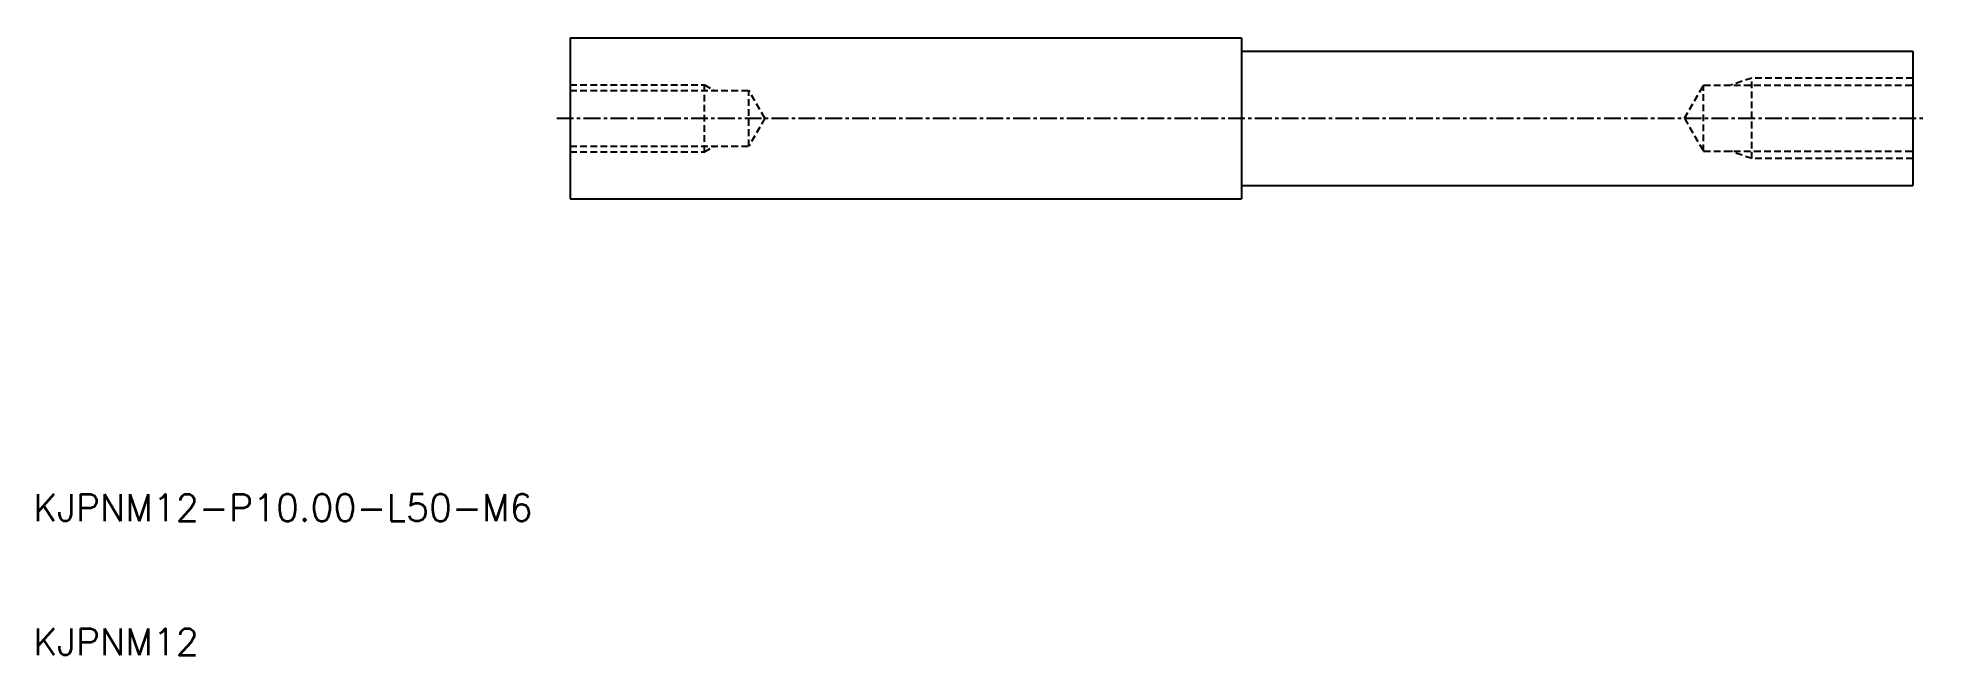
# Model space of a CAD drawing. Extents: x 10 to 151, y 10 to 56.
import ezdxf

# ---------------------------------------------------------------- set-up
doc = ezdxf.new("R2010")
doc.units = 0
doc.linetypes.add('CENTER', pattern=[2, 1.25, -0.25, 0.25, -0.25])
doc.linetypes.add('DASHED', pattern=[0.75, 0.5, -0.25])
doc.layers.get('0').update_dxf_attribs({"linetype": 'CONTINUOUS'})
doc.layers.add('CENTER', color=1, linetype='CENTER')
doc.styles.get("Standard").update_dxf_attribs({"font": 'txt.shx'})

msp = doc.modelspace()

# ---------------------------------------------------------------- linework, layer by layer
at = {"color": 7, "linetype": 'CONTINUOUS'}
for p, q in [((50, 56), (100, 56)), ((50, 56), (50, 44)), ((100, 56), (100, 44)), ((100, 55), (150, 55)), ((150, 55), (150, 45)), ((50, 44), (100, 44)), ((100, 45), (150, 45))]:
    msp.add_line(p, q, dxfattribs=at)
at = {"color": 3, "linetype": 'DASHED'}
for p, q in [((50, 52.5), (60, 52.5)), ((50, 52.07), (63.31, 52.07)), ((60, 47.5), (60, 52.5)), ((60, 52.5), (60.75, 52.07)), ((64.5, 50), (63.31, 52.07)), ((63.31, 47.93), (63.31, 52.07)), ((133, 50), (134.42, 52.46)), ((134.42, 47.54), (134.42, 52.46)), ((134.42, 52.46), (150, 52.46)), ((138, 53), (136.44, 52.46)), ((138, 47), (138, 53)), ((150, 53), (138, 53)), ((64.5, 50), (63.31, 47.93)), ((133, 50), (134.42, 47.54)), ((50, 47.93), (63.31, 47.93)), ((60, 47.5), (60.75, 47.93)), ((50, 47.5), (60, 47.5)), ((134.42, 47.54), (150, 47.54)), ((138, 47), (136.44, 47.54)), ((150, 47), (138, 47))]:
    msp.add_line(p, q, dxfattribs=at)
at = {"layer": 'CENTER', "color": 1, "linetype": 'CENTER'}
msp.add_line((49, 50), (151, 50), dxfattribs=at)

# ---------------------------------------------------------------- texts
at = {"color": 7, "linetype": 'CONTINUOUS'}
for s, p in [('KJPNM12-P10.00-L50-M6', (10, 20)), ('KJPNM12', (10, 10))]:
    msp.add_text(s, height=2, dxfattribs=at).set_placement(p)

doc.saveas('drawing.dxf')
